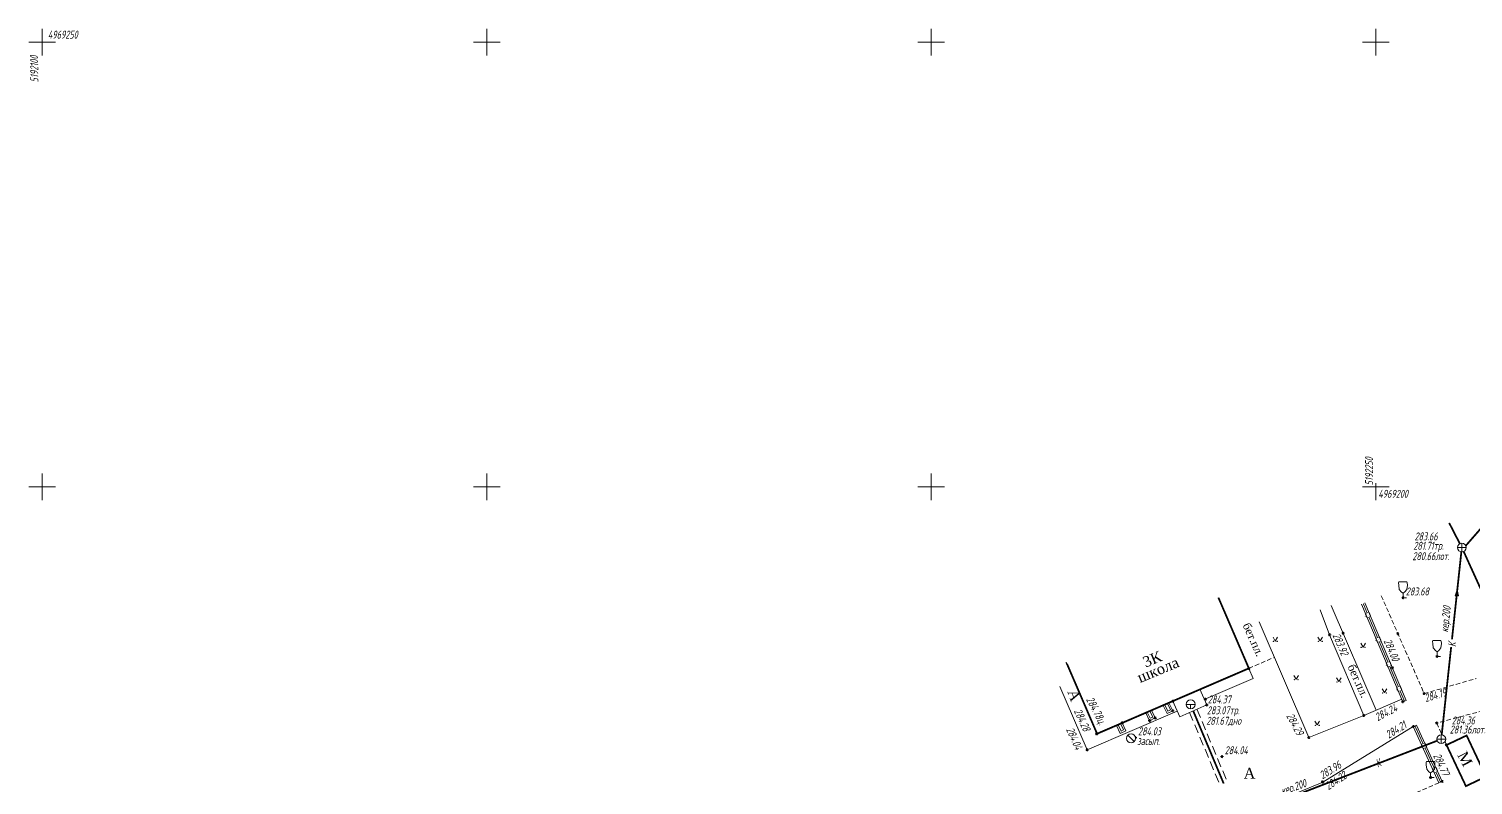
# Model space of a CAD drawing. Header units: metres. Extents: x 0 to 3282, y 0 to 1671.
# Drawn here: x 1687.1 to 1849.5, y 1561.9 to 1646.9 of the extents above; entities that cross this region are included whole.
import ezdxf
from ezdxf import colors
from ezdxf.entities.mleader import LeaderData, LeaderLine
from ezdxf.math import Vec2, Vec3

# ---------------------------------------------------------------- set-up
doc = ezdxf.new("R2010")
doc.units = ezdxf.units.M
doc.set_wipeout_variables(frame=1)
doc.linetypes.add('COMMUN', pattern=[6, 5, -1])
doc.linetypes.add('DASHED', pattern=[0.75, 0.5, -0.25])
for name, color, linetype, lineweight, transparency in [('51361800', 7, 'Continuous', 18, 0.65), ('51361930', 7, 'Continuous', 18, 0.65), ('51361990', 7, 'Continuous', 18, 0.65), ('71133200', 7, 'Continuous', 18, 0.65), ('82212000', 7, 'Continuous', 18, 0.65), ('Commun', 7, 'Continuous', 18, 0.65), ('GEO_POINTS', 7, 'Continuous', 18, 0.65), ('Grid', 7, 'Continuous', 18, 0.65), ('Otm', 7, 'Continuous', 18, 0.65), ('Sit', 7, 'Continuous', 18, 0.65), ('Text', 7, 'Continuous', 18, 0.65), ('Text_com', 7, 'Continuous', 18, 0.65), ('Us_znak', 7, 'Continuous', 18, 0.65), ('Рамка и сетка', 7, 'Continuous', 18, 0.65)]:
    doc.layers.add(name, color=color, linetype=linetype, lineweight=lineweight, transparency=transparency)
doc.layers.add('НВ текст', color=213, linetype='Continuous', lineweight=13)
doc.styles.add('eskd', font='ESKD1.shx', dxfattribs={"width": 1.2, "oblique": 15})
doc.styles.get("Standard").update_dxf_attribs({"font": 'GOST_0.TTF', "oblique": 15})
doc.styles.add('style1', font='times.ttf', dxfattribs={"height": 1})

# ---------------------------------------------------------------- blocks, each defined once
blk = doc.blocks.new('71133200')
for p, q in [((-0.924145, 3.560442), (-1.024145, 3.360442)), ((-1.024145, 3.360442), (-0.977382, 2.864397)), ((-0.024145, 3.560442), (-0.924145, 3.560442)), ((-0.024145, 3.560442), (0.875855, 3.560442)), ((0.875855, 3.560442), (0.958164, 3.395824)), ((0.975974, 2.864397), (0.958164, 3.395824)), ((-0.977382, 2.864397), (-0.861899, 1.88241)), ((-0.861899, 1.88241), (-0.374616, 1.28565)), ((-0.374616, 1.28565), (0, 1.039723)), ((0, 1.039723), (0.401375, 1.321765)), ((0, 0), (0, 1.039723)), ((0.8, 0), (0, 0)), ((0.401375, 1.321765), (0.861899, 1.88241)), ((0.861899, 1.88241), (0.975974, 2.864397))]:
    blk.add_line(p, q)
at = {"style": 'eskd', "oblique": 14.99997778}
blk.add_attdef('Z', (1.873004, -0.239356), '', height=2, dxfattribs=at)
blk = doc.blocks.new('51361990a')
at = {"color": 7}
blk.add_wipeout([(1, 0.1), (0.97, 0.3), (0.89, 0.48), (0.78, 0.64), (0.64, 0.78), (0.48, 0.89), (0.3, 0.97), (0.1, 1.01), (-0.09, 1.01), (-0.29, 0.97), (-0.47, 0.89), (-0.63, 0.78), (-0.77, 0.64), (-0.88, 0.48), (-0.96, 0.3), (-1, 0.1), (-1, -0.09), (-0.96, -0.29), (-0.88, -0.47), (-0.77, -0.63), (-0.63, -0.77), (-0.47, -0.88), (-0.29, -0.96), (-0.09, -0.99), (0.1, -0.99), (0.3, -0.96), (0.48, -0.88), (0.64, -0.77), (0.78, -0.63), (0.89, -0.47), (0.97, -0.29), (1, -0.09)], dxfattribs=at)
blk.add_line((-0.71, 0.7), (0.71, -0.7))
blk.add_circle((0, 0.01), 1)
at = {"color": 7, "style": 'eskd', "oblique": 15}
for tag, p in [('Z', (1.73, 1.41)), ('Z1', (1.73, -0.99)), ('Z2', (1.73, -3.39))]:
    blk.add_attdef(tag, p, '', height=2, dxfattribs=at)
blk = doc.blocks.new('*U77')
at = {"layer": '82212000', "linetype": 'Continuous', "ltscale": 0.5}
for points in [[(5192255.45, 4969170.86, 1), (5192255.42, 4969170.9, 1)], [(5192256.69, 4969168.13, 1), (5192256.67, 4969168.17, 1)]]:
    blk.add_hatch(color=256, dxfattribs=at).paths.add_polyline_path(points, flags=0)
at = {"layer": '82212000', "ltscale": 0.5, "const_width": 0.1}
blk.add_lwpolyline([(5192255.33, 4969171.11), (5192254.41, 4969173.12)], dxfattribs=at)
at = {"layer": '82212000', "linetype": 'Continuous', "ltscale": 0.5}
for points, const_width in [([(5192255.21, 4969170.77), (5192255.07, 4969170.71)], 0.05), ([(5192255.1, 4969171), (5192255.56, 4969171.21)], 0.05), ([(5192255.31, 4969170.55), (5192255.1, 4969171)], 0.05), ([(5192255.77, 4969170.75), (5192255.31, 4969170.55)], 0.05), ([(5192256.58, 4969168.38), (5192255.54, 4969170.65)], 0.1), ([(5192255.56, 4969171.21), (5192255.77, 4969170.75)], 0.05), ([(5192256.35, 4969168.27), (5192256.8, 4969168.48)], 0.05), ([(5192256.8, 4969168.48), (5192257.01, 4969168.02)], 0.05), ([(5192256.45, 4969168.04), (5192256.32, 4969167.98)], 0.05), ([(5192256.56, 4969167.82), (5192256.35, 4969168.27)], 0.05), ([(5192257.01, 4969168.02), (5192256.56, 4969167.82)], 0.05)]:
    blk.add_lwpolyline(points, dxfattribs=dict(at, const_width=const_width))
at = {"layer": '82212000', "linetype": 'Continuous', "ltscale": 0.5, "flags": 128}
blk.add_lwpolyline([(5192257.3, 4969166.78, 0.1, 0.1, 0), (5192256.78, 4969167.92, 0, 0, 0)], format="xyseb", dxfattribs=at)
blk = doc.blocks.new('*U78')
at = {"layer": '82212000', "linetype": 'Continuous', "ltscale": 0.5}
for points in [[(5192249.15, 4969185.56, 1), (5192249.13, 4969185.6, 1)], [(5192250.32, 4969182.79, 1), (5192250.3, 4969182.84, 1)], [(5192251.49, 4969180.03, 1), (5192251.47, 4969180.07, 1)], [(5192252.65, 4969177.27, 1), (5192252.63, 4969177.31, 1)]]:
    blk.add_hatch(color=256, dxfattribs=at).paths.add_polyline_path(points, flags=0)
at = {"layer": '82212000', "ltscale": 0.5, "const_width": 0.1}
blk.add_lwpolyline([(5192249.04, 4969185.81), (5192248.6, 4969186.87)], dxfattribs=at)
at = {"layer": '82212000', "linetype": 'Continuous', "ltscale": 0.5}
for points, const_width in [([(5192248.91, 4969185.48), (5192248.77, 4969185.42)], 0.05), ([(5192248.81, 4969185.71), (5192249.27, 4969185.91)], 0.05), ([(5192249.01, 4969185.25), (5192248.81, 4969185.71)], 0.05), ([(5192249.47, 4969185.45), (5192249.01, 4969185.25)], 0.05), ([(5192250.21, 4969183.05), (5192249.24, 4969185.35)], 0.1), ([(5192249.27, 4969185.91), (5192249.47, 4969185.45)], 0.05), ([(5192249.98, 4969182.95), (5192250.44, 4969183.14)], 0.05), ([(5192250.44, 4969183.14), (5192250.64, 4969182.68)], 0.05), ([(5192250.08, 4969182.72), (5192249.94, 4969182.66)], 0.05), ([(5192250.18, 4969182.49), (5192249.98, 4969182.95)], 0.05), ([(5192250.64, 4969182.68), (5192250.18, 4969182.49)], 0.05), ([(5192251.38, 4969180.28), (5192250.41, 4969182.59)], 0.1), ([(5192251.25, 4969179.95), (5192251.11, 4969179.9)], 0.05), ([(5192251.15, 4969180.18), (5192251.61, 4969180.38)], 0.05), ([(5192251.34, 4969179.72), (5192251.15, 4969180.18)], 0.05), ([(5192251.8, 4969179.92), (5192251.34, 4969179.72)], 0.05), ([(5192252.55, 4969177.52), (5192251.57, 4969179.82)], 0.1), ([(5192251.61, 4969180.38), (5192251.8, 4969179.92)], 0.05), ([(5192252.41, 4969177.19), (5192252.27, 4969177.13)], 0.05), ([(5192252.32, 4969177.42), (5192252.78, 4969177.62)], 0.05), ([(5192252.51, 4969176.96), (5192252.32, 4969177.42)], 0.05), ([(5192252.97, 4969177.16), (5192252.51, 4969176.96)], 0.05), ([(5192252.78, 4969177.62), (5192252.97, 4969177.16)], 0.05)]:
    blk.add_lwpolyline(points, dxfattribs=dict(at, const_width=const_width))
at = {"layer": '82212000', "linetype": 'Continuous', "ltscale": 0.5, "flags": 128}
blk.add_lwpolyline([(5192253.23, 4969175.91, 0.1, 0.1, 0), (5192252.74, 4969177.06, 0, 0, 0)], format="xyseb", dxfattribs=at)
blk = doc.blocks.new('51361800a')
at = {"color": 7}
blk.add_wipeout([(-0.1, 1), (-0.29, 0.96), (-0.47, 0.89), (-0.64, 0.78), (-0.78, 0.64), (-0.89, 0.47), (-0.96, 0.29), (-1, 0.1), (-1, -0.1), (-0.96, -0.29), (-0.89, -0.47), (-0.78, -0.64), (-0.64, -0.78), (-0.47, -0.89), (-0.29, -0.96), (-0.1, -1), (0.1, -1), (0.29, -0.96), (0.47, -0.89), (0.64, -0.78), (0.78, -0.64), (0.89, -0.47), (0.96, -0.29), (1, -0.1), (1, 0.1), (0.96, 0.29), (0.89, 0.47), (0.78, 0.64), (0.64, 0.78), (0.47, 0.89), (0.29, 0.96), (0.1, 1)], dxfattribs=at)
for p, q in [((-1, 0), (1, 0)), ((0, -1), (0, 1))]:
    blk.add_line(p, q)
blk.add_circle((0, 0), 1)
at = {"style": 'eskd', "oblique": 15}
for tag, p in [('Z', (1.72, 1.4)), ('Z1', (1.72, -1)), ('Z2', (1.72, -3.4))]:
    blk.add_attdef(tag, p, '', height=2, dxfattribs=at)
blk = doc.blocks.new('51361930a')
at = {"color": 7}
blk.add_wipeout([(-0.1, 1), (-0.29, 0.96), (-0.47, 0.89), (-0.64, 0.78), (-0.78, 0.64), (-0.89, 0.47), (-0.96, 0.29), (-1, 0.1), (-1, -0.1), (-0.96, -0.29), (-0.89, -0.47), (-0.78, -0.64), (-0.64, -0.78), (-0.47, -0.89), (-0.29, -0.96), (-0.1, -1), (0.1, -1), (0.29, -0.96), (0.47, -0.89), (0.64, -0.78), (0.78, -0.64), (0.89, -0.47), (0.96, -0.29), (1, -0.1), (1, 0.1), (0.96, 0.29), (0.89, 0.47), (0.78, 0.64), (0.64, 0.78), (0.47, 0.89), (0.29, 0.96), (0.1, 1)], dxfattribs=at)
for p, q in [((-1, 0), (1, 0)), ((0, 0), (0, -1))]:
    blk.add_line(p, q)
blk.add_circle((0, 0), 1)
at = {"style": 'eskd', "oblique": 15}
for tag, p in [('Z', (1.72, 1.4)), ('Z1', (1.72, -1)), ('Z2', (1.72, -3.4))]:
    blk.add_attdef(tag, p, '', height=2, dxfattribs=at)
blk = doc.blocks.new('GRID')
at = {"layer": 'Grid', "color": 104}
blk.add_line((-1.5, 0), (1.5, 0), dxfattribs=at)
for points in [[(0, 0), (0, 1.5)], [(0, 0), (0, -1.5)]]:
    blk.add_lwpolyline(points, dxfattribs=at)
blk = doc.blocks.new('GAZON')
at = {"layer": 'Us_znak', "linetype": 'COMMUN', "lineweight": -2}
for points in [[(-0.23, -0.04, 1), (-0.18, -0.04, 1)], [(0.18, -0.04, 1), (0.23, -0.04, 1)]]:
    blk.add_hatch(color=0, dxfattribs=at).paths.add_polyline_path(points)
at = {"layer": 'Us_znak', "color": 0, "linetype": 'COMMUN', "lineweight": -2}
for points in [[(0, 0), (-0.26, 0.43)], [(0, 0), (0.26, 0.43)]]:
    blk.add_lwpolyline(points, dxfattribs=at)
for centre in [(-0.21, -0.04), (0.21, -0.04)]:
    blk.add_circle(centre, 0.025, dxfattribs=at)
blk = doc.blocks.new('A$C52264BE2')
at = {"layer": 'Sit'}
h = blk.add_hatch(color=32, dxfattribs=at)
h.dxf.hatch_style = 1
h.paths.add_polyline_path([(0, 0.37), (0.71, 0.44), (0.15, 0)])
at = {"layer": 'Sit', "color": 32, "elevation": 285.31}
blk.add_lwpolyline([(0, 0.37), (0.71, 0.44), (0.15, 0), (0, 0.37)], dxfattribs=at)

msp = doc.modelspace()

# ---------------------------------------------------------------- linework, layer by layer
at = {"layer": 'Commun', "color": 32, "linetype": 'COMMUN', "ltscale": 0.7, "const_width": 0.2, "elevation": 283.662, "flags": 128}
for points in [[(1848.701, 1588.806), (1857.399, 1598.771)], [(1848.019, 1589.04), (1846.822, 1591.365)], [(1848.458, 1588.14), (1855.213, 1573.308)]]:
    msp.add_lwpolyline(points, dxfattribs=at)
at = {"layer": 'Commun', "color": 32, "linetype": 'COMMUN', "ltscale": 0.7, "const_width": 0.2, "flags": 128}
for points in [[(1847.14, 1578.275), (1848.194, 1588.093)], [(1845.987, 1567.544), (1847.048, 1577.418)], [(1816.944, 1555.868), (1845.469, 1566.864)]]:
    msp.add_lwpolyline(points, dxfattribs=at)
at = {"layer": 'Commun', "color": 5, "linetype": 'DASHED', "ltscale": 2, "elevation": 283.988, "flags": 128}
for points in [[(1817.617, 1570.05), (1821.047, 1561.877)], [(1818.447, 1570.399), (1821.877, 1562.225)]]:
    msp.add_lwpolyline(points, dxfattribs=at)
at = {"layer": 'Commun', "color": 5, "linetype": 'COMMUN', "ltscale": 0.7, "const_width": 0.2, "elevation": 283.988, "flags": 128}
msp.add_lwpolyline([(1818.032, 1570.225), (1821.462, 1562.051)], dxfattribs=at)
msp.add_lwpolyline([(1818.032, 1570.225), (1821.462, 1562.051)], dxfattribs=at)
at = {"layer": 'GEO_POINTS', "lineweight": 60}
for centre in [(1848.245, 1588.609, 283.662), (1841.639, 1582.942, 283.68), (1833.378, 1578.776, 283.925), (1834.89, 1578.965, 283.95), (1841.062, 1578.898, 283.845), (1845.461, 1576.358, 283.954), (1824.293, 1575.008, 282.531), (1840.431, 1575.07, 284.004), (1815.744, 1571.325, 283.891), (1817.748, 1570.956, 284.367), (1819.398, 1571.528, 284), (1841.601, 1571.251, 284.241), (1844.002, 1572.169, 284.19), (1813.752, 1569.425, 284.022), (1815.728, 1570.238, 283.984), (1819.553, 1570.886, 283.988), (1837.217, 1569.701, 284.171), (1810.042, 1568.877, 283.932), (1813.129, 1569.128, 284.03), (1842.791, 1568.457, 284.208), (1845.43, 1568.856, 284.288), (1807.166, 1567.643, 284.779), (1807.218, 1567.652, 284.279), (1811.523, 1567.218, 284.033), (1831.042, 1567.223, 282.694), (1845.935, 1567.045, 284.357), (1846.527, 1566.386, 284.391), (1806.105, 1565.84, 284.038), (1821.269, 1565.088, 284.041), (1832.586, 1562.253, 283.958), (1832.605, 1562.224, 284.225), (1844.737, 1562.735, 284.833), (1846.043, 1562.289, 284.768)]:
    msp.add_circle(centre, 0.06, dxfattribs=at)
at = {"layer": 'Sit', "const_width": 0.2, "flags": 128}
msp.add_lwpolyline([(1803.835, 1575.63), (1803.79, 1575.611), (1807.218, 1567.652), (1824.293, 1575.008), (1820.865, 1582.966)], dxfattribs=at)
at = {"layer": 'Sit', "flags": 128}
for points, elevation in [([(1841.97, 1571.406), (1837.339, 1582.371)], 284.241), ([(1831.042, 1567.223), (1837.217, 1569.701), (1833.378, 1578.776), (1832.298, 1581.587)], 282.694), ([(1833.564, 1582.066), (1838.601, 1570.293)], 283.95), ([(1841.601, 1571.251), (1836.971, 1582.216)], 284.241), ([(1831.042, 1567.223), (1825.444, 1580.22)], 282.694), ([(1806.105, 1565.84), (1803.041, 1572.952)], 284.038), ([(1819.28, 1571.516), (1824.777, 1573.884)], 284.038), ([(1815.124, 1571.041), (1815.461, 1570.332), (1815.181, 1570.199), (1814.844, 1570.907)], 283.984), ([(1841.485, 1571.527), (1841.485, 1571.527), (1837.217, 1569.701)], 284.241), ([(1841.601, 1571.251), (1841.97, 1571.406)], 284.241), ([(1806.105, 1565.84), (1816.232, 1570.203)], 284.038), ([(1813.148, 1570.228), (1813.486, 1569.519), (1813.206, 1569.386), (1812.868, 1570.094)], 284.022), ([(1761.636, 1540.058), (1764.443, 1533.618), (1785.083, 1542.349), (1791.768, 1545.195), (1820.39, 1557.143), (1832.605, 1562.224), (1842.791, 1568.457)], 282.899), ([(1810.042, 1568.877), (1810.042, 1568.877), (1810.466, 1567.988), (1809.825, 1567.683), (1809.402, 1568.572), (1809.402, 1568.572)], 283.932), ([(1809.862, 1568.791), (1810.2, 1568.083), (1809.92, 1567.95), (1809.582, 1568.658)], 283.932), ([(1842.791, 1568.457), (1843.155, 1568.623)], 282.899), ([(1842.791, 1568.457), (1845.679, 1562.123)], 282.899), ([(1846.043, 1562.289), (1843.155, 1568.623)], 284.768), ([(1846.043, 1562.289), (1845.679, 1562.123)], 284.768)]:
    msp.add_lwpolyline(points, dxfattribs=dict(at, elevation=elevation))
at = {"layer": 'Sit', "linetype": 'DASHED', "flags": 128}
for points, elevation in [([(1839.19, 1583.181), (1844.002, 1572.169), (1849.877, 1573.872)], 283.845), ([(1845.43, 1568.856), (1846.527, 1566.386)], 284.288), ([(1843.145, 1561.056), (1845.679, 1562.123)], 284.877)]:
    msp.add_lwpolyline(points, dxfattribs=dict(at, elevation=elevation))
msp.add_lwpolyline([(1824.293, 1575.008), (1827.157, 1576.242)], dxfattribs=at)
at = {"layer": 'Sit', "flags": 128}
msp.add_lwpolyline([(1824.293, 1575.008), (1824.777, 1573.884)], dxfattribs=at)
for points, elevation in [([(1819.553, 1570.886), (1816.51, 1569.563), (1815.744, 1571.325), (1818.788, 1572.648)], 283.988), ([(1815.728, 1570.238), (1815.087, 1569.932), (1814.663, 1570.821), (1815.304, 1571.127)], 283.984), ([(1813.752, 1569.425), (1813.111, 1569.119), (1812.688, 1570.008), (1813.328, 1570.314)], 284.022)]:
    msp.add_lwpolyline(points, close=True, dxfattribs=dict(at, elevation=elevation))
at = {"layer": 'Sit', "linetype": 'DASHED', "elevation": 284.883, "flags": 128}
msp.add_lwpolyline([(1866.672, 1574.059, 0.0632843), (1861.773, 1573.183), (1845.43, 1568.856)], format="xyb", dxfattribs=at)
at = {"layer": 'Sit', "const_width": 0.2, "elevation": 284.817, "flags": 128}
msp.add_lwpolyline([(1850.966, 1562.832), (1848.706, 1561.761), (1846.527, 1566.386), (1848.787, 1567.457)], close=True, dxfattribs=at)

# ---------------------------------------------------------------- block references
at = {"layer": '71133200', "color": 7, "xscale": 0.5, "yscale": 0.5, "zscale": 0.5}
for p in [(1841.639, 1582.942, 283.68), (1845.461, 1576.358, 283.954), (1844.737, 1562.735, 284.833)]:
    msp.add_blockref('71133200', p, dxfattribs=at)
at = {"layer": '82212000', "color": 7}
for name in ['*U78', '*U77']:
    msp.add_blockref(name, (-5190411.441, -4967604.578), dxfattribs=at)
at = {"layer": 'Grid', "color": 7, "linetype": 'Continuous'}
for p in [(1688.559, 1645.422), (1738.559, 1645.422), (1788.559, 1645.422), (1838.559, 1645.422), (1688.559, 1595.422), (1738.559, 1595.422), (1788.559, 1595.422), (1838.559, 1595.422)]:
    msp.add_blockref('GRID', p, dxfattribs=at)
at = {"layer": 'Sit', "color": 7, "rotation": 64.05317500214349}
msp.add_blockref('A$C52264BE2', (1847.813, 1583.009, -285.308), dxfattribs=at)
at = {"layer": 'Sit', "color": 7, "linetype": 'Continuous'}
for p in [(1827.269, 1578.076), (1832.328, 1578.092), (1837.137, 1577.402), (1829.611, 1573.781), (1834.42, 1573.513), (1839.552, 1572.283), (1831.989, 1568.636)]:
    msp.add_blockref('GAZON', p, dxfattribs=at)

# ---------------------------------------------------------------- texts
at = {"layer": 'Otm', "oblique": 13, "width": 0.8}
for s, rotation, p in [('4969250', 0.13959, (1689.191, 1645.819)), ('5192100', 90.53949, (1688.127, 1640.912, 295.813)), ('283.92', 293.35084, (1833.684, 1578.727, 283.925)), ('284.00', 292.99006, (1839.437, 1578.082, 284.004)), ('284.19', 16.1656, (1844.204, 1571.207, 284.19)), ('284.78ц.', 297.62745, (1805.954, 1571.516, 284.779)), ('284.28', 294.87966, (1804.59, 1570.2, 284.279)), ('284.29', 298.21629, (1828.478, 1569.663, 282.694)), ('284.24', 27.68875, (1838.777, 1569.04, 284.241)), ('284.04', 294.17647, (1803.711, 1568.136, 284.038)), ('284.21', 31.85819, (1840.037, 1567.075, 284.208)), ('283.96', 31.70066, (1832.579, 1562.508, 283.958)), ('284.77', 294.76668, (1844.999, 1565.192, 284.768)), ('284.22', 33.8219, (1833.247, 1561.284, 284.225))]:
    msp.add_text(s, height=0.9, rotation=rotation, dxfattribs=at).set_placement(p)
for s, p in [('283.68', (1841.939, 1583.202, 283.68)), ('284.36', (1847.11, 1568.697, 284.357)), ('281.36лот.', (1846.884, 1567.676, 284.357)), ('284.04', (1821.569, 1565.348, 284.041))]:
    msp.add_text(s, height=0.9, dxfattribs=at).set_placement(p)
at = {"layer": 'Text', "style": 'style1'}
for s, height, rotation, p in [('бет.пл.', 0.9, 294.06503, (1823.569, 1579.868, -282.694)), ('бет.пл.', 0.9, 294.06503, (1835.361, 1575.218)), ('А', 1.2, 289.94943, (1803.856, 1572.39))]:
    msp.add_text(s, height=height, rotation=rotation, dxfattribs=at).set_placement(p)
at = {"layer": 'Text', "color": 7, "style": 'style1'}
for s, rotation, p in [('школа', 22.60692, (1812.052, 1573.349, -285.654)), ('3К', 22.60692, (1812.677, 1575.082, -285.654)), ('М', 297.60488, (1847.712, 1565.257))]:
    msp.add_text(s, height=1.2, rotation=rotation, dxfattribs=at).set_placement(p)
at = {"layer": 'Text', "style": 'style1'}
msp.add_text('А', height=1.2, dxfattribs=at).set_placement((1823.711, 1562.614))
at = {"layer": 'Text_com', "oblique": 13, "width": 0.8}
for s, p in [('281.71тр.', (1842.79, 1588.342, 283.662)), ('283.66', (1842.929, 1589.397, 283.662)), ('280.66лот.', (1842.685, 1587.172, 283.662)), ('284.37', (1819.676, 1571.061, 284.367)), ('281.67дно', (1819.504, 1568.658)), ('283.07тр.', (1819.573, 1569.838)), ('284.03', (1811.823, 1567.478, 284.033)), ('засып.', (1811.727, 1566.387, 284.033))]:
    msp.add_text(s, height=0.9, dxfattribs=at).set_placement(p)
for s, rotation, p in [('кер.200', 83.63158, (1846.703, 1579.031, 283.954)), ('К', 87.35301, (1847.585, 1577.397)), ('К', 24.3112, (1838.767, 1563.84)), ('кер.200', 18.97231, (1828.084, 1560.755))]:
    msp.add_text(s, height=0.9, rotation=rotation, dxfattribs=at).set_placement(p)
at = {"layer": 'Рамка и сетка', "oblique": 13, "width": 0.8}
msp.add_text('5192250', height=0.9, rotation=90, dxfattribs=at).set_placement((1838.271, 1595.58))
msp.add_text('4969200', height=0.9, dxfattribs=at).set_placement((1838.85, 1594.186))

# ---------------------------------------------------------------- next in the draw order: block references
at = {"layer": '51361800', "color": 7, "xscale": 0.5, "yscale": 0.5, "zscale": 0.5}
for p in [(1848.248, 1588.593, 283.662), (1845.935, 1567.045)]:
    msp.add_blockref('51361800a', p, dxfattribs=at)
at = {"layer": '51361930', "color": 7, "xscale": 0.5, "yscale": 0.5, "zscale": 0.5}
msp.add_blockref('51361930a', (1817.745, 1570.953, 284.367), dxfattribs=at)
at = {"layer": '51361990', "color": 7, "xscale": 0.5, "yscale": 0.5, "zscale": 0.5}
msp.add_blockref('51361990a', (1811.034, 1567.131), dxfattribs=at)

# ---------------------------------------------------------------- next in the draw order: leaders
at = {"layer": 'НВ текст', "color": 1, "ltscale": 100}
ml = msp.add_multileader_mtext('Standard', dxfattribs=at)
ml.set_content('Окончание трассы К2', color=1)
ml.set_leader_properties()
ml.build(insert=Vec2(0, 0))
ml.multileader.update_dxf_attribs({"has_dogleg": 0, "text_left_attachment_type": 6, "text_right_attachment_type": 6, "dogleg_length": 1, "arrow_head_size": 10, "scale": 5})
ctx = ml.context
ctx.base_point, ctx.scale, ctx.char_height, ctx.arrow_head_size, ctx.landing_gap_size, ctx.plane_origin = Vec3(1901.023, 1597.362), 5, 5, 10, 5, Vec3(10190.397, -5341.914)
ctx.left_attachment, ctx.right_attachment, ctx.text_align_type = 6, 6, 1
notes = []
notes.append((ctx, [(1, (1, 1, 0), (1896.023, 1597.362), (1, 0), 5, [(1, [(1875.231, 1579.227)], 0, [])])]))
ctx.mtext.insert, ctx.mtext.width, ctx.mtext.defined_height, ctx.mtext.alignment, ctx.mtext.flow_direction = Vec3(1929.728, 1603.362), 49.01295, 11.329, 2, 5
ctx.mtext.has_bg_fill, ctx.mtext.bg_color, ctx.mtext.bg_scale_factor, ctx.mtext.bg_transparency, ctx.mtext.use_window_bg_color = 1, -1027028792, 1.5, 0, 1
for ctx, leaders in notes:
    for number, flags, end, landing, length, lines in leaders:
        leader = LeaderData()
        leader.index, (leader.has_last_leader_line, leader.has_dogleg_vector, leader.attachment_direction) = number, flags
        leader.last_leader_point, leader.dogleg_vector, leader.dogleg_length = Vec3(end), Vec3(landing), length
        for number, points, colour, breaks in lines:
            line = LeaderLine()
            line.index, line.vertices, line.color, line.breaks = number, Vec3.list(points), colors.encode_raw_color(colour), breaks
            leader.lines.append(line)
        ctx.leaders.append(leader)

doc.saveas('drawing.dxf')
